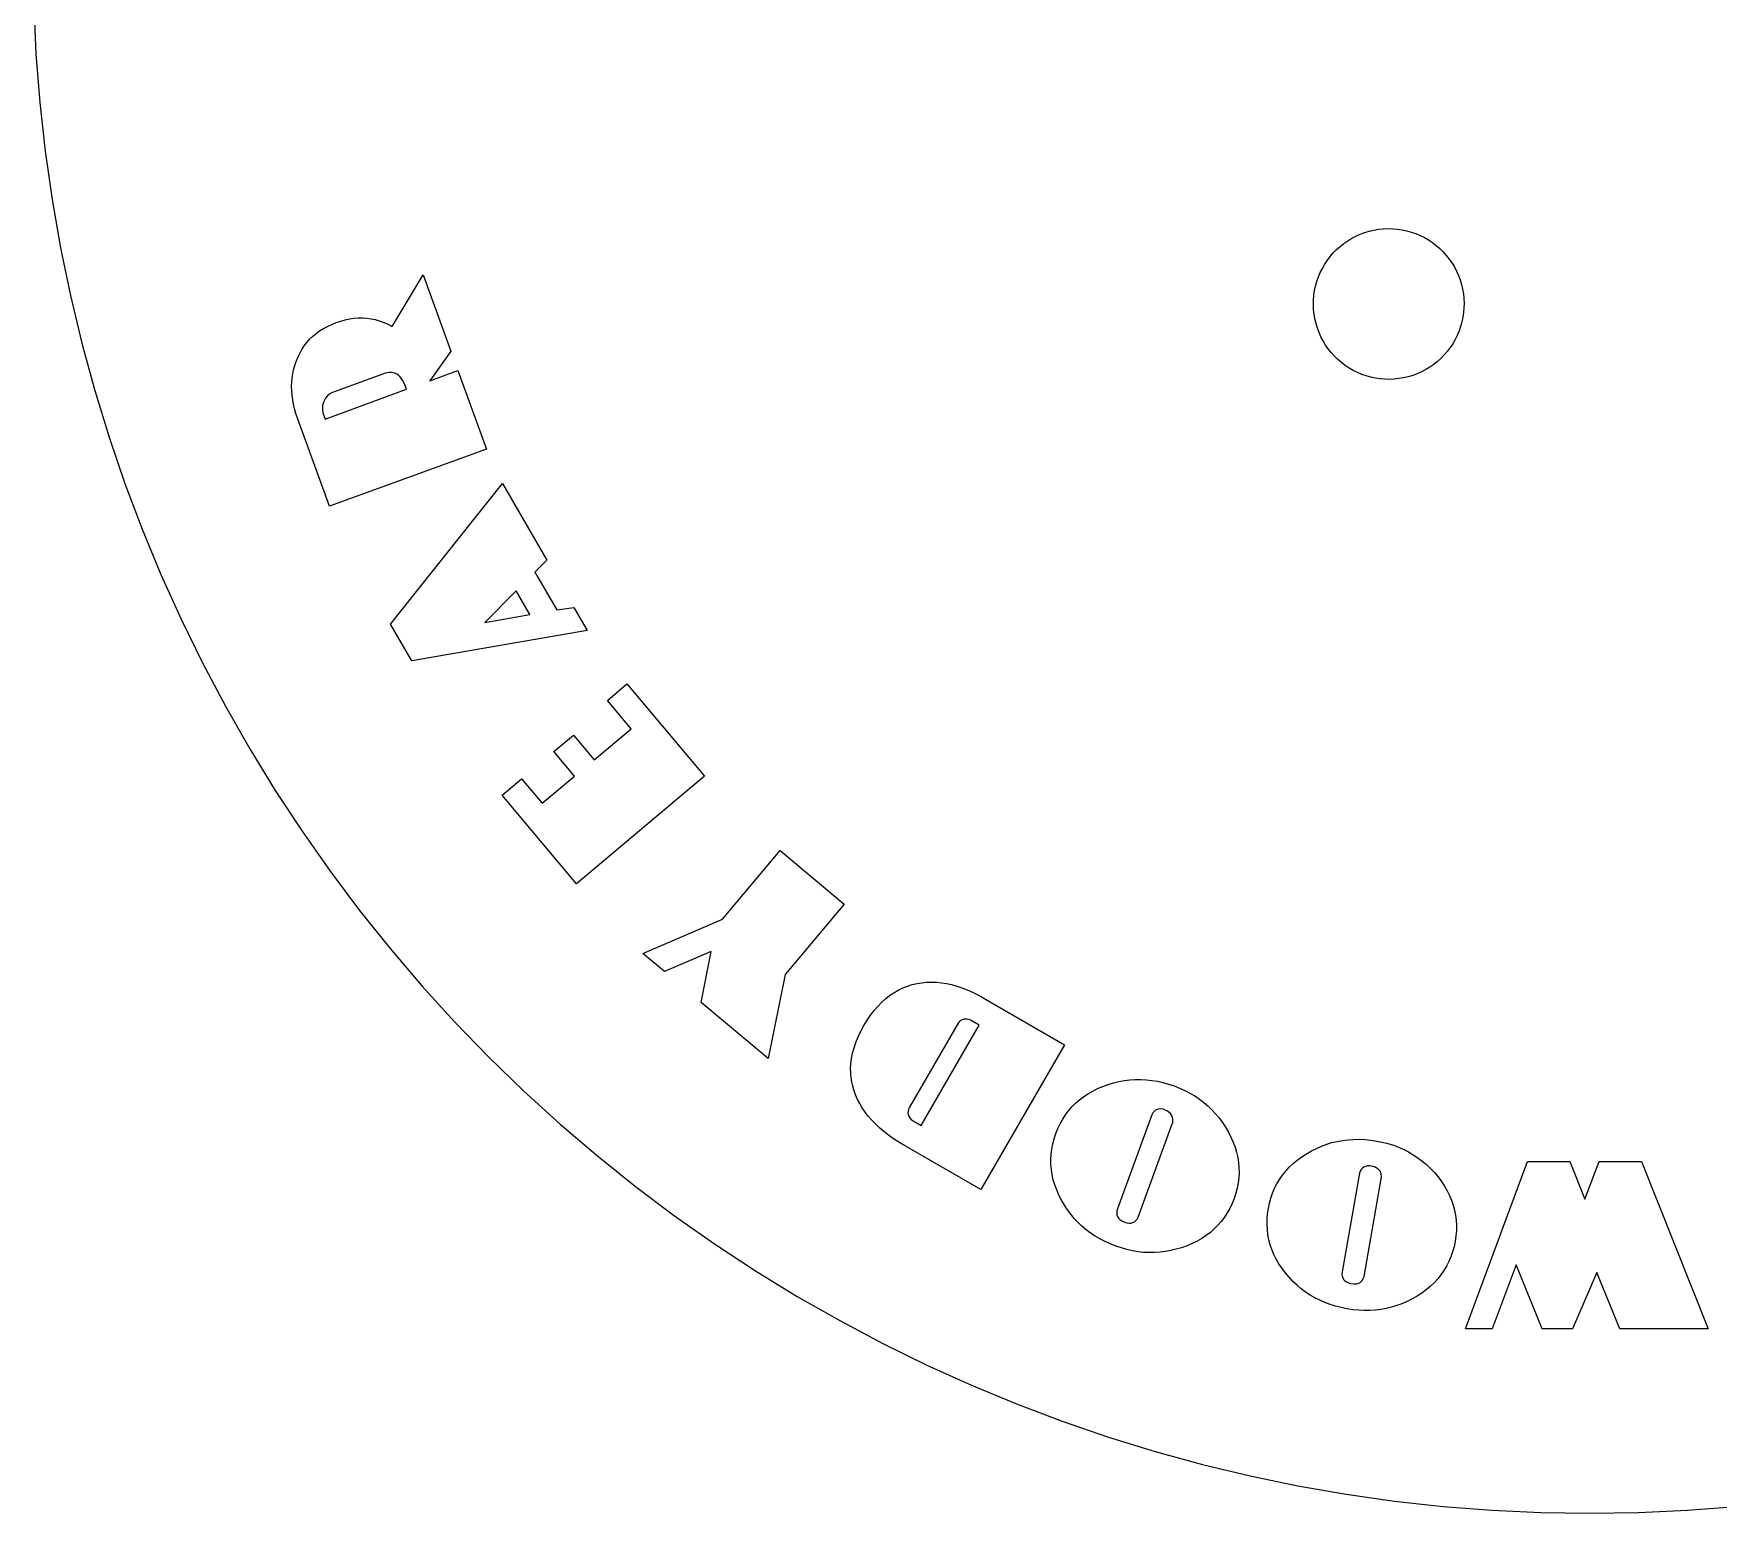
# Model space of a CAD drawing. Header units: metres. Extents: x -31 to 101, y -31 to 83.
# Drawn here: x -30.98 to 2.56, y -31 to -1.55 of the extents above; entities that cross this region are included whole.
import ezdxf

# ---------------------------------------------------------------- set-up
doc = ezdxf.new("R2010")
doc.units = ezdxf.units.M

msp = doc.modelspace()

# ---------------------------------------------------------------- linework, layer by layer
for p, q in [((-30.9847, -0.973724), (-30.9388, -1.9465)), ((-30.9388, -1.9465), (-30.8624, -2.91734)), ((-30.8624, -2.91734), (-30.7556, -3.88533)), ((-30.7556, -3.88533), (-30.6183, -4.84946)), ((-30.6183, -4.84946), (-30.4509, -5.80881)), ((-4.89433, -5.72397), (-4.81696, -5.6702)), ((-4.81696, -5.6702), (-4.73634, -5.62137)), ((-4.73634, -5.62137), (-4.65283, -5.57771)), ((-4.65283, -5.57771), (-4.56676, -5.53938)), ((-4.56676, -5.53938), (-4.47842, -5.50655)), ((-4.47842, -5.50655), (-4.38821, -5.47931)), ((-4.38821, -5.47931), (-4.29648, -5.45779)), ((-4.29648, -5.45779), (-4.20357, -5.44208)), ((-4.20357, -5.44208), (-4.10985, -5.43222)), ((-4.10985, -5.43222), (-4.0157, -5.42828)), ((-4.0157, -5.42828), (-3.92149, -5.43025)), ((-3.92149, -5.43025), (-3.82759, -5.43814)), ((-3.82759, -5.43814), (-3.73436, -5.4519)), ((-3.73436, -5.4519), (-3.6422, -5.4715)), ((-3.6422, -5.4715), (-3.55144, -5.49684)), ((-3.55144, -5.49684), (-3.46243, -5.52783)), ((-3.46243, -5.52783), (-3.37556, -5.56435)), ((-3.37556, -5.56435), (-3.29117, -5.60625)), ((-3.29117, -5.60625), (-3.20956, -5.65335)), ((-3.20956, -5.65335), (-3.13107, -5.70551)), ((-30.4509, -5.80881), (-30.2534, -6.76244)), ((-5.22269, -6.05928), (-5.16571, -5.98422)), ((-5.16571, -5.98422), (-5.10414, -5.91289)), ((-5.10414, -5.91289), (-5.03821, -5.84555)), ((-5.03821, -5.84555), (-4.96819, -5.7825)), ((-4.96819, -5.7825), (-4.89433, -5.72397)), ((-3.13107, -5.70551), (-3.05602, -5.76248)), ((-3.05602, -5.76248), (-2.98468, -5.82405)), ((-2.98468, -5.82405), (-2.91736, -5.88998)), ((-2.91736, -5.88998), (-2.85429, -5.96001)), ((-2.85429, -5.96001), (-2.79576, -6.03386)), ((-2.79576, -6.03386), (-2.74199, -6.11124)), ((-23.8463, -7.37605), (-23.2307, -6.34535)), ((-23.2307, -6.34535), (-22.676, -7.86952)), ((-5.40036, -6.39064), (-5.36385, -6.30377)), ((-5.36385, -6.30377), (-5.32195, -6.21938)), ((-5.32195, -6.21938), (-5.27483, -6.13776)), ((-5.27483, -6.13776), (-5.22269, -6.05928)), ((-2.74199, -6.11124), (-2.69318, -6.19183)), ((-2.69318, -6.19183), (-2.64952, -6.27534)), ((-2.64952, -6.27534), (-2.61119, -6.36143)), ((-2.61119, -6.36143), (-2.57834, -6.44975)), ((-5.49005, -6.75578), (-5.47629, -6.66257)), ((-5.47629, -6.66257), (-5.4567, -6.57039)), ((-5.4567, -6.57039), (-5.43135, -6.47963)), ((-5.43135, -6.47963), (-5.40036, -6.39064)), ((-2.57834, -6.44975), (-2.5511, -6.53996)), ((-2.5511, -6.53996), (-2.52959, -6.63171)), ((-2.52959, -6.63171), (-2.51387, -6.72462)), ((-30.2534, -6.76244), (-30.0261, -7.70938)), ((-5.49991, -6.94391), (-5.49794, -6.84969)), ((-5.49597, -7.03806), (-5.49991, -6.94391)), ((-5.49794, -6.84969), (-5.49005, -6.75578)), ((-5.48611, -7.13177), (-5.49597, -7.03806)), ((-2.51387, -6.72462), (-2.50401, -6.81834)), ((-2.50204, -7.0067), (-2.50993, -7.1006)), ((-2.50401, -6.81834), (-2.50008, -6.91249)), ((-2.50008, -6.91249), (-2.50204, -7.0067)), ((-25.2155, -7.41708), (-25.1351, -7.37347)), ((-25.1351, -7.37347), (-25.05, -7.33388)), ((-25.05, -7.33388), (-24.9601, -7.29829)), ((-24.9601, -7.29829), (-24.8703, -7.26837)), ((-24.8703, -7.26837), (-24.7815, -7.24429)), ((-24.7815, -7.24429), (-24.6936, -7.22604)), ((-24.6936, -7.22604), (-24.6066, -7.21364)), ((-24.6066, -7.21364), (-24.5204, -7.20706)), ((-24.5204, -7.20706), (-24.4352, -7.20631)), ((-24.4352, -7.20631), (-24.3509, -7.21141)), ((-24.3509, -7.21141), (-24.2676, -7.22234)), ((-24.2676, -7.22234), (-24.1851, -7.23911)), ((-24.1851, -7.23911), (-24.1035, -7.2617)), ((-24.1035, -7.2617), (-24.0229, -7.29015)), ((-24.0229, -7.29015), (-23.9432, -7.32442)), ((-23.9432, -7.32442), (-23.8643, -7.36452)), ((-23.8643, -7.36452), (-23.8463, -7.37605)), ((-5.4704, -7.22469), (-5.48611, -7.13177)), ((-5.44888, -7.31642), (-5.4704, -7.22469)), ((-5.42165, -7.40663), (-5.44888, -7.31642)), ((-2.56863, -7.37675), (-2.59962, -7.46574)), ((-2.54329, -7.286), (-2.56863, -7.37675)), ((-2.5237, -7.19382), (-2.54329, -7.286)), ((-2.50993, -7.1006), (-2.5237, -7.19382)), ((-30.0261, -7.70938), (-29.7691, -8.64871)), ((-25.5984, -7.76318), (-25.5464, -7.69545)), ((-25.5464, -7.69545), (-25.4897, -7.63173)), ((-25.4897, -7.63173), (-25.4282, -7.57205)), ((-25.4282, -7.57205), (-25.3621, -7.51639)), ((-25.3621, -7.51639), (-25.2911, -7.46472)), ((-25.2911, -7.46472), (-25.2155, -7.41708)), ((-5.38879, -7.49495), (-5.42165, -7.40663)), ((-5.35046, -7.58104), (-5.38879, -7.49495)), ((-5.30681, -7.66455), (-5.35046, -7.58104)), ((-5.258, -7.74515), (-5.30681, -7.66455)), ((-2.67804, -7.63702), (-2.72516, -7.71863)), ((-2.63614, -7.55261), (-2.67804, -7.63702)), ((-2.59962, -7.46574), (-2.63614, -7.55261)), ((-25.7589, -8.07428), (-25.7258, -7.99048)), ((-25.7258, -7.99048), (-25.6881, -7.91069)), ((-25.6881, -7.91069), (-25.6456, -7.83493)), ((-25.6456, -7.83493), (-25.5984, -7.76318)), ((-22.676, -7.86952), (-23.0977, -8.45932)), ((-5.20422, -7.82254), (-5.258, -7.74515)), ((-5.14569, -7.89638), (-5.20422, -7.82254)), ((-5.08263, -7.96642), (-5.14569, -7.89638)), ((-5.0153, -8.03235), (-5.08263, -7.96642)), ((-4.94397, -8.09392), (-5.0153, -8.03235)), ((-2.96178, -8.01083), (-3.0318, -8.07388)), ((-2.89584, -7.94351), (-2.96178, -8.01083)), ((-2.83427, -7.87218), (-2.89584, -7.94351)), ((-2.7773, -7.79712), (-2.83427, -7.87218)), ((-2.72516, -7.71863), (-2.7773, -7.79712)), ((-25.838, -8.40192), (-25.8255, -8.31847)), ((-25.8255, -8.31847), (-25.8082, -8.23604)), ((-25.8082, -8.23604), (-25.786, -8.15465)), ((-25.786, -8.15465), (-25.7589, -8.07428)), ((-23.997, -8.3105), (-25.0358, -8.68819)), ((-23.9515, -8.29877), (-23.997, -8.3105)), ((-23.9082, -8.29262), (-23.9515, -8.29877)), ((-23.867, -8.29205), (-23.9082, -8.29262)), ((-23.8279, -8.29706), (-23.867, -8.29205)), ((-23.7909, -8.30765), (-23.8279, -8.29706)), ((-23.756, -8.32381), (-23.7909, -8.30765)), ((-23.7232, -8.34555), (-23.756, -8.32381)), ((-23.6925, -8.37288), (-23.7232, -8.34555)), ((-23.664, -8.40579), (-23.6925, -8.37288)), ((-23.0977, -8.45932), (-22.5358, -8.25479)), ((-22.5358, -8.25479), (-21.9666, -9.81844)), ((-4.86891, -8.15089), (-4.94397, -8.09392)), ((-4.79042, -8.20303), (-4.86891, -8.15089)), ((-4.70882, -8.25015), (-4.79042, -8.20303)), ((-4.62442, -8.29205), (-4.70882, -8.25015)), ((-4.53755, -8.32857), (-4.62442, -8.29205)), ((-4.44855, -8.35956), (-4.53755, -8.32857)), ((-4.35779, -8.3849), (-4.44855, -8.35956)), ((-4.26562, -8.4045), (-4.35779, -8.3849)), ((-3.61177, -8.37709), (-3.70351, -8.39861)), ((-3.52156, -8.34985), (-3.61177, -8.37709)), ((-3.43323, -8.317), (-3.52156, -8.34985)), ((-3.34715, -8.27867), (-3.43323, -8.317)), ((-3.26364, -8.23502), (-3.34715, -8.27867)), ((-3.18303, -8.1862), (-3.26364, -8.23502)), ((-3.10565, -8.13242), (-3.18303, -8.1862)), ((-3.0318, -8.07388), (-3.10565, -8.13242)), ((-29.7691, -8.64871), (-29.4827, -9.57951)), ((-25.8483, -8.57191), (-25.8456, -8.48639)), ((-25.8461, -8.65846), (-25.8483, -8.57191)), ((-25.839, -8.74603), (-25.8461, -8.65846)), ((-25.8456, -8.48639), (-25.838, -8.40192)), ((-25.1819, -9.21791), (-23.5581, -8.62691)), ((-25.0901, -8.71626), (-25.1362, -8.75378)), ((-25.0358, -8.68819), (-25.0901, -8.71626)), ((-23.6375, -8.44427), (-23.664, -8.40579)), ((-23.6132, -8.48834), (-23.6375, -8.44427)), ((-23.591, -8.53799), (-23.6132, -8.48834)), ((-23.5581, -8.62691), (-23.591, -8.53799)), ((-4.17239, -8.41826), (-4.26562, -8.4045)), ((-4.07849, -8.42615), (-4.17239, -8.41826)), ((-3.98428, -8.42812), (-4.07849, -8.42615)), ((-3.89014, -8.42416), (-3.98428, -8.42812)), ((-3.79642, -8.41432), (-3.89014, -8.42416)), ((-3.70351, -8.39861), (-3.79642, -8.41432)), ((-25.827, -8.83464), (-25.839, -8.74603)), ((-25.8102, -8.92429), (-25.827, -8.83464)), ((-25.7884, -9.01495), (-25.8102, -8.92429)), ((-25.7618, -9.10664), (-25.7884, -9.01495)), ((-25.2302, -8.95059), (-25.2349, -9.02216)), ((-25.2349, -9.02216), (-25.2251, -9.09262)), ((-25.2073, -8.86748), (-25.2302, -8.95059)), ((-25.1738, -8.80075), (-25.2073, -8.86748)), ((-25.1362, -8.75378), (-25.1738, -8.80075)), ((-25.7303, -9.19939), (-25.7618, -9.10664)), ((-25.0911, -10.9557), (-25.7303, -9.19939)), ((-25.2251, -9.09262), (-25.1819, -9.21791)), ((-29.4827, -9.57951), (-29.1673, -10.5009)), ((-21.9666, -9.81844), (-25.0911, -10.9557)), ((-29.1673, -10.5009), (-28.8231, -11.4118)), ((-23.8764, -13.3008), (-21.6508, -10.4996)), ((-21.6508, -10.4996), (-20.7693, -12.0264)), ((-28.8231, -11.4118), (-28.4504, -12.3116)), ((-20.7693, -12.0264), (-21.0035, -12.2668)), ((-28.4504, -12.3116), (-28.0496, -13.1992)), ((-21.0035, -12.2668), (-20.5701, -13.0176)), ((-21.3753, -12.6408), (-22.0022, -13.2671)), ((-21.1043, -13.1101), (-21.3753, -12.6408)), ((-20.5701, -13.0176), (-20.2258, -12.9678)), ((-20.2258, -12.9678), (-19.9613, -13.4259)), ((-28.0496, -13.1992), (-27.6212, -14.0737)), ((-23.4534, -14.0334), (-23.8764, -13.3008)), ((-22.0022, -13.2671), (-21.1043, -13.1101)), ((-19.9613, -13.4259), (-23.4534, -14.0334)), ((-27.6212, -14.0737), (-27.1655, -14.9344)), ((-19.5597, -14.8188), (-19.1698, -14.4917)), ((-19.1698, -14.4917), (-17.6271, -16.3302)), ((-27.1655, -14.9344), (-26.683, -15.7803)), ((-19.0866, -15.3826), (-19.5597, -14.8188)), ((-19.8243, -16.0016), (-19.0866, -15.3826)), ((-20.6256, -15.8386), (-20.2357, -15.5114)), ((-20.2357, -15.5114), (-19.8243, -16.0016)), ((-26.683, -15.7803), (-26.1742, -16.6106)), ((-20.2142, -16.3288), (-20.6256, -15.8386)), ((-21.6575, -16.7044), (-21.2675, -16.3772)), ((-21.2675, -16.3772), (-20.8562, -16.8675)), ((-20.8562, -16.8675), (-20.2142, -16.3288)), ((-17.6271, -16.3302), (-20.1765, -18.4694)), ((-26.1742, -16.6106), (-25.6395, -17.4246)), ((-20.1765, -18.4694), (-21.6575, -16.7044)), ((-25.6395, -17.4246), (-25.0795, -18.2213)), ((-17.2671, -19.1737), (-16.1184, -17.8048)), ((-16.1184, -17.8048), (-14.8437, -18.8744)), ((-25.0795, -18.2213), (-24.4948, -19.0001)), ((-24.4948, -19.0001), (-23.8859, -19.7601)), ((-14.8437, -18.8744), (-16.02, -20.2762)), ((-18.8513, -19.856), (-17.2671, -19.1737)), ((-23.8859, -19.7601), (-23.2534, -20.5007)), ((-18.4208, -20.2173), (-18.8513, -19.856)), ((-17.4953, -19.819), (-18.4208, -20.2173)), ((-17.6908, -20.8298), (-17.4953, -19.819)), ((-16.02, -20.2762), (-16.3609, -21.9457)), ((-13.4903, -20.4765), (-13.3915, -20.4535)), ((-13.3915, -20.4535), (-13.2969, -20.4382)), ((-13.2969, -20.4382), (-13.2012, -20.4292)), ((-13.2012, -20.4292), (-13.1044, -20.4264)), ((-13.1044, -20.4264), (-13.0065, -20.4298)), ((-13.0065, -20.4298), (-12.9076, -20.4395)), ((-12.9076, -20.4395), (-12.8075, -20.4553)), ((-12.8075, -20.4553), (-12.7064, -20.4774)), ((-23.2534, -20.5007), (-22.598, -21.2209)), ((-14.1015, -20.8311), (-14.0228, -20.7598)), ((-14.0228, -20.7598), (-13.9411, -20.6953)), ((-13.9411, -20.6953), (-13.8567, -20.6378)), ((-13.8567, -20.6378), (-13.7693, -20.5871)), ((-13.7693, -20.5871), (-13.6792, -20.5434)), ((-13.6792, -20.5434), (-13.5861, -20.5065)), ((-13.5861, -20.5065), (-13.4903, -20.4765)), ((-12.7064, -20.4774), (-12.6042, -20.5056)), ((-12.6042, -20.5056), (-12.5009, -20.5401)), ((-12.5009, -20.5401), (-12.3965, -20.5808)), ((-12.3965, -20.5808), (-12.291, -20.6278)), ((-12.291, -20.6278), (-12.1844, -20.6809)), ((-12.1844, -20.6809), (-12.0768, -20.7403)), ((-12.0768, -20.7403), (-10.4608, -21.6732)), ((-16.3609, -21.9457), (-17.6908, -20.8298)), ((-14.388, -21.1854), (-14.3207, -21.0865)), ((-14.3207, -21.0865), (-14.2505, -20.9944)), ((-14.2505, -20.9944), (-14.1774, -20.9093)), ((-14.1774, -20.9093), (-14.1015, -20.8311)), ((-22.598, -21.2209), (-21.9203, -21.9203)), ((-14.5669, -21.5151), (-14.5137, -21.4036)), ((-14.5137, -21.4036), (-14.4525, -21.2912)), ((-14.4525, -21.2912), (-14.388, -21.1854)), ((-12.5759, -21.243), (-13.5424, -22.9148)), ((-13.3114, -23.2826), (-12.1564, -21.282)), ((-12.5519, -21.2142), (-12.5759, -21.243)), ((-12.5254, -21.1917), (-12.5519, -21.2142)), ((-12.4963, -21.1756), (-12.5254, -21.1917)), ((-12.4648, -21.166), (-12.4963, -21.1756)), ((-12.4307, -21.1628), (-12.4648, -21.166)), ((-12.394, -21.1659), (-12.4307, -21.1628)), ((-12.3412, -21.1802), (-12.394, -21.1659)), ((-12.3131, -21.1916), (-12.3412, -21.1802)), ((-12.1564, -21.282), (-12.3131, -21.1916)), ((-14.6778, -21.8431), (-14.6489, -21.7348)), ((-14.6489, -21.7348), (-14.6119, -21.6254)), ((-14.6119, -21.6254), (-14.5669, -21.5151)), ((-10.4608, -21.6732), (-12.1248, -24.5554)), ((-21.9203, -21.9203), (-21.2209, -22.598)), ((-14.716, -22.1618), (-14.7114, -22.0567)), ((-14.7114, -22.0567), (-14.6986, -21.9504)), ((-14.6986, -21.9504), (-14.6778, -21.8431)), ((-14.7153, -22.2141), (-14.716, -22.1618)), ((-14.7126, -22.266), (-14.7153, -22.2141)), ((-14.7079, -22.3177), (-14.7126, -22.266)), ((-14.7012, -22.3691), (-14.7079, -22.3177)), ((-14.6924, -22.4203), (-14.7012, -22.3691)), ((-14.6816, -22.4712), (-14.6924, -22.4203)), ((-14.654, -22.5723), (-14.6816, -22.4712)), ((-9.69383, -22.5026), (-9.58702, -22.4638)), ((-9.58702, -22.4638), (-9.47984, -22.4314)), ((-9.47984, -22.4314), (-9.37227, -22.4054)), ((-9.37227, -22.4054), (-9.26431, -22.3857)), ((-9.26431, -22.3857), (-9.15596, -22.3724)), ((-9.15596, -22.3724), (-9.04724, -22.3654)), ((-9.04724, -22.3654), (-8.93814, -22.3647)), ((-8.93814, -22.3647), (-8.82864, -22.3704)), ((-8.82864, -22.3704), (-8.71877, -22.3825)), ((-8.71877, -22.3825), (-8.60851, -22.4009)), ((-8.60851, -22.4009), (-8.49786, -22.4257)), ((-8.49786, -22.4257), (-8.38684, -22.4568)), ((-8.38684, -22.4568), (-8.27542, -22.4942)), ((-21.2209, -22.598), (-20.5007, -23.2534)), ((-14.6183, -22.6723), (-14.654, -22.5723)), ((-14.5799, -22.7601), (-14.6183, -22.6723)), ((-14.5354, -22.8461), (-14.5799, -22.7601)), ((-10.2376, -22.8381), (-10.1603, -22.7705)), ((-10.1603, -22.7705), (-10.0777, -22.7076)), ((-10.0777, -22.7076), (-9.98969, -22.6493)), ((-9.98969, -22.6493), (-9.89639, -22.5957)), ((-9.89639, -22.5957), (-9.79778, -22.5468)), ((-9.79778, -22.5468), (-9.69383, -22.5026)), ((-8.27542, -22.4942), (-8.16615, -22.5371)), ((-8.16615, -22.5371), (-8.0612, -22.5845)), ((-8.0612, -22.5845), (-7.9606, -22.6366)), ((-7.9606, -22.6366), (-7.86433, -22.6933)), ((-7.86433, -22.6933), (-7.77243, -22.7545)), ((-7.77243, -22.7545), (-7.68486, -22.8204)), ((-14.4848, -22.9305), (-14.5354, -22.8461)), ((-14.4281, -23.013), (-14.4848, -22.9305)), ((-14.3653, -23.0939), (-14.4281, -23.013)), ((-14.2964, -23.1731), (-14.3653, -23.0939)), ((-13.5731, -22.9928), (-13.5762, -23.0294)), ((-13.5762, -23.0294), (-13.5713, -23.0645)), ((-13.5618, -22.9546), (-13.5731, -22.9928)), ((-13.5713, -23.0645), (-13.5583, -23.0981)), ((-13.5424, -22.9148), (-13.5618, -22.9546)), ((-13.5583, -23.0981), (-13.5372, -23.13)), ((-13.5372, -23.13), (-13.5079, -23.1604)), ((-10.4936, -23.1553), (-10.4376, -23.069)), ((-10.4376, -23.069), (-10.3762, -22.9874)), ((-10.3762, -22.9874), (-10.3096, -22.9104)), ((-10.3096, -22.9104), (-10.2376, -22.8381)), ((-8.72112, -23.0677), (-9.40269, -24.9374)), ((-8.69992, -23.0299), (-8.72112, -23.0677)), ((-8.67506, -22.9995), (-8.69992, -23.0299)), ((-8.64651, -22.9766), (-8.67506, -22.9995)), ((-8.61429, -22.961), (-8.64651, -22.9766)), ((-8.57837, -22.9529), (-8.61429, -22.961)), ((-8.53879, -22.9521), (-8.57837, -22.9529)), ((-8.49551, -22.9588), (-8.53879, -22.9521)), ((-8.40598, -22.9926), (-8.49551, -22.9588)), ((-8.34674, -23.0417), (-8.40598, -22.9926)), ((-8.31142, -23.097), (-8.34674, -23.0417)), ((-8.29736, -23.1534), (-8.31142, -23.097)), ((-7.68486, -22.8204), (-7.60164, -22.8909)), ((-7.60164, -22.8909), (-7.52277, -22.966)), ((-7.52277, -22.966), (-7.44824, -23.0457)), ((-7.44824, -23.0457), (-7.37805, -23.13)), ((-7.37805, -23.13), (-7.31221, -23.2189)), ((-20.5007, -23.2534), (-19.7601, -23.8859)), ((-14.2213, -23.2505), (-14.2964, -23.1731)), ((-14.1402, -23.3262), (-14.2213, -23.2505)), ((-14.0529, -23.4002), (-14.1402, -23.3262)), ((-13.9596, -23.4724), (-14.0529, -23.4002)), ((-13.8602, -23.543), (-13.9596, -23.4724)), ((-13.5079, -23.1604), (-13.4706, -23.1892)), ((-13.4706, -23.1892), (-13.3114, -23.2826)), ((-10.6637, -23.5453), (-10.6296, -23.4422)), ((-10.6296, -23.4422), (-10.5896, -23.3419)), ((-10.5896, -23.3419), (-10.5443, -23.2462)), ((-10.5443, -23.2462), (-10.4936, -23.1553)), ((-8.98868, -25.1049), (-8.31223, -23.2502)), ((-8.31223, -23.2502), (-8.30341, -23.2214)), ((-8.30341, -23.2214), (-8.29736, -23.1534)), ((-7.31221, -23.2189), (-7.25073, -23.3124)), ((-7.25073, -23.3124), (-7.19357, -23.4105)), ((-7.19357, -23.4105), (-7.1423, -23.5109)), ((-13.7546, -23.6118), (-13.8602, -23.543)), ((-13.6429, -23.6789), (-13.7546, -23.6118)), ((-12.1248, -24.5554), (-13.6429, -23.6789)), ((-10.723, -23.8533), (-10.7104, -23.7508)), ((-10.7104, -23.7508), (-10.6906, -23.6482)), ((-10.6906, -23.6482), (-10.6637, -23.5453)), ((-7.1423, -23.5109), (-7.09813, -23.6116)), ((-7.09813, -23.6116), (-7.06107, -23.7125)), ((-7.06107, -23.7125), (-7.0311, -23.8136)), ((-7.0311, -23.8136), (-7.00826, -23.9149)), ((-5.63902, -23.844), (-5.54057, -23.7873)), ((-5.54057, -23.7873), (-5.44063, -23.7368)), ((-5.44063, -23.7368), (-5.33922, -23.6925)), ((-5.33922, -23.6925), (-5.23633, -23.6544)), ((-5.23633, -23.6544), (-5.13194, -23.6224)), ((-5.13194, -23.6224), (-5.02608, -23.5966)), ((-5.02608, -23.5966), (-4.91876, -23.5771)), ((-4.91876, -23.5771), (-4.80994, -23.5637)), ((-4.80994, -23.5637), (-4.69963, -23.5564)), ((-4.69963, -23.5564), (-4.58784, -23.5554)), ((-4.58784, -23.5554), (-4.47458, -23.5606)), ((-4.47458, -23.5606), (-4.35985, -23.572)), ((-4.35985, -23.572), (-4.24362, -23.5895)), ((-4.24362, -23.5895), (-4.12857, -23.6127)), ((-4.12857, -23.6127), (-4.01697, -23.6413)), ((-4.01697, -23.6413), (-3.90884, -23.6751)), ((-3.90884, -23.6751), (-3.80421, -23.7141)), ((-3.80421, -23.7141), (-3.70305, -23.7585)), ((-3.70305, -23.7585), (-3.60539, -23.8082)), ((-3.60539, -23.8082), (-3.51118, -23.8632)), ((-19.7601, -23.8859), (-19.0001, -24.4948)), ((-10.7286, -23.9555), (-10.723, -23.8533)), ((-10.7271, -24.0575), (-10.7286, -23.9555)), ((-10.7185, -24.1593), (-10.7271, -24.0575)), ((-7.00826, -23.9149), (-6.99252, -24.0165)), ((-6.99252, -24.0165), (-6.98389, -24.1183)), ((-6.98389, -24.1183), (-6.98236, -24.2203)), ((-6.05186, -24.1889), (-5.98141, -24.1126)), ((-5.98141, -24.1126), (-5.90491, -24.0399)), ((-5.90491, -24.0399), (-5.82233, -23.971)), ((-5.82233, -23.971), (-5.7337, -23.9056)), ((-5.7337, -23.9056), (-5.63902, -23.844)), ((-4.52531, -24.129), (-4.54944, -24.1565)), ((-4.49628, -24.1081), (-4.52531, -24.129)), ((-4.46233, -24.0938), (-4.49628, -24.1081)), ((-4.42346, -24.0862), (-4.46233, -24.0938)), ((-4.3797, -24.0852), (-4.42346, -24.0862)), ((-4.28564, -24.103), (-4.3797, -24.0852)), ((-4.21878, -24.1411), (-4.28564, -24.103)), ((-4.17441, -24.1893), (-4.21878, -24.1411)), ((-3.51118, -23.8632), (-3.42049, -23.9234)), ((-3.42049, -23.9234), (-3.33325, -23.989)), ((-3.33325, -23.989), (-3.24948, -24.0598)), ((-3.24948, -24.0598), (-3.1692, -24.1359)), ((-3.1692, -24.1359), (-3.09242, -24.2173)), ((-2.47148, -27.328), (-1.23848, -24)), ((-1.23848, -24), (-0.392487, -24)), ((-0.392487, -24), (-0.092483, -24.749)), ((-0.092483, -24.749), (0.186493, -24)), ((0.186493, -24), (1.03249, -24)), ((1.03249, -24), (2.35748, -27.328)), ((-10.7027, -24.2609), (-10.7185, -24.1593)), ((-10.6799, -24.3622), (-10.7027, -24.2609)), ((-10.6499, -24.4633), (-10.6799, -24.3622)), ((-10.6129, -24.5642), (-10.6499, -24.4633)), ((-7.00064, -24.425), (-7.02045, -24.5276)), ((-6.98795, -24.3225), (-7.00064, -24.425)), ((-6.98236, -24.2203), (-6.98795, -24.3225)), ((-6.27312, -24.531), (-6.22688, -24.4399)), ((-6.22688, -24.4399), (-6.17461, -24.3526)), ((-6.17461, -24.3526), (-6.11626, -24.2689)), ((-6.11626, -24.2689), (-6.05186, -24.1889)), ((-4.58296, -24.2316), (-4.9295, -26.1913)), ((-4.56865, -24.1908), (-4.58296, -24.2316)), ((-4.54944, -24.1565), (-4.56865, -24.1908)), ((-4.49271, -26.2844), (-4.14859, -24.3404)), ((-4.15076, -24.2425), (-4.17441, -24.1893)), ((-4.1449, -24.3105), (-4.15076, -24.2425)), ((-4.14859, -24.3404), (-4.1449, -24.3105)), ((-3.09242, -24.2173), (-3.0191, -24.304)), ((-3.0191, -24.304), (-2.95116, -24.394)), ((-2.95116, -24.394), (-2.89018, -24.4854)), ((-2.89018, -24.4854), (-2.83615, -24.5784)), ((-19.0001, -24.4948), (-18.2213, -25.0795)), ((-10.5687, -24.6649), (-10.6129, -24.5642)), ((-10.5174, -24.7654), (-10.5687, -24.6649)), ((-10.4604, -24.8634), (-10.5174, -24.7654)), ((-7.08136, -24.7336), (-7.12157, -24.8345)), ((-7.04733, -24.6305), (-7.08136, -24.7336)), ((-7.02045, -24.5276), (-7.04733, -24.6305)), ((-6.37546, -24.8261), (-6.3474, -24.7241)), ((-6.3474, -24.7241), (-6.31329, -24.6257)), ((-6.31329, -24.6257), (-6.27312, -24.531)), ((-2.83615, -24.5784), (-2.78909, -24.6728)), ((-2.78909, -24.6728), (-2.74899, -24.7686)), ((-2.74899, -24.7686), (-2.71587, -24.8659)), ((-18.2213, -25.0795), (-17.4246, -25.6395)), ((-10.399, -24.9568), (-10.4604, -24.8634)), ((-10.3333, -25.0457), (-10.399, -24.9568)), ((-10.2631, -25.13), (-10.3333, -25.0457)), ((-10.1886, -25.2097), (-10.2631, -25.13)), ((-9.41356, -24.9819), (-9.41681, -25.0229)), ((-9.41681, -25.0229), (-9.41245, -25.0605)), ((-9.40269, -24.9374), (-9.41356, -24.9819)), ((-9.41245, -25.0605), (-9.40045, -25.0947)), ((-9.40045, -25.0947), (-9.38086, -25.1255)), ((-9.38086, -25.1255), (-9.35364, -25.153)), ((-9.35364, -25.153), (-9.31882, -25.177)), ((-9.0351, -25.1745), (-9.01009, -25.1435)), ((-9.01009, -25.1435), (-8.98868, -25.1049)), ((-7.27405, -25.1086), (-7.33549, -25.1905)), ((-7.21794, -25.022), (-7.27405, -25.1086)), ((-7.1671, -24.9306), (-7.21794, -25.022)), ((-7.12157, -24.8345), (-7.1671, -24.9306)), ((-6.42334, -25.2498), (-6.42168, -25.1453)), ((-6.42168, -25.1453), (-6.41304, -25.0393)), ((-6.41304, -25.0393), (-6.39745, -24.9318)), ((-6.39745, -24.9318), (-6.37546, -24.8261)), ((-2.71587, -24.8659), (-2.68968, -24.9646)), ((-2.68968, -24.9646), (-2.67047, -25.0648)), ((-2.67047, -25.0648), (-2.65822, -25.1665)), ((-10.1098, -25.2847), (-10.1886, -25.2097)), ((-10.0266, -25.3552), (-10.1098, -25.2847)), ((-9.939, -25.4211), (-10.0266, -25.3552)), ((-9.84705, -25.4824), (-9.939, -25.4211)), ((-9.75072, -25.5391), (-9.84705, -25.4824)), ((-9.31882, -25.177), (-9.27637, -25.1976)), ((-9.27637, -25.1976), (-9.21396, -25.2175)), ((-9.21396, -25.2175), (-9.17102, -25.2239)), ((-9.17102, -25.2239), (-9.13164, -25.2228)), ((-9.13164, -25.2228), (-9.09586, -25.2142)), ((-9.09586, -25.2142), (-9.06367, -25.1981)), ((-9.06367, -25.1981), (-9.0351, -25.1745)), ((-7.63425, -25.4707), (-7.7222, -25.5289)), ((-7.55161, -25.4078), (-7.63425, -25.4707)), ((-7.47426, -25.3401), (-7.55161, -25.4078)), ((-7.40222, -25.2677), (-7.47426, -25.3401)), ((-7.33549, -25.1905), (-7.40222, -25.2677)), ((-6.41805, -25.3529), (-6.42334, -25.2498)), ((-6.40579, -25.4546), (-6.41805, -25.3529)), ((-6.38658, -25.5548), (-6.40579, -25.4546)), ((-2.66322, -25.4801), (-2.67882, -25.5875)), ((-2.6546, -25.3741), (-2.66322, -25.4801)), ((-2.65822, -25.1665), (-2.65294, -25.2695)), ((-2.65294, -25.2695), (-2.6546, -25.3741)), ((-17.4246, -25.6395), (-16.6106, -26.1742)), ((-9.65002, -25.5912), (-9.75072, -25.5391)), ((-9.54498, -25.6387), (-9.65002, -25.5912)), ((-9.43555, -25.6816), (-9.54498, -25.6387)), ((-9.3243, -25.719), (-9.43555, -25.6816)), ((-9.21338, -25.7501), (-9.3243, -25.719)), ((-9.10284, -25.7749), (-9.21338, -25.7501)), ((-8.99268, -25.7934), (-9.10284, -25.7749)), ((-8.88287, -25.8055), (-8.99268, -25.7934)), ((-8.77345, -25.8113), (-8.88287, -25.8055)), ((-8.6644, -25.8108), (-8.77345, -25.8113)), ((-8.55571, -25.804), (-8.6644, -25.8108)), ((-8.4474, -25.7908), (-8.55571, -25.804)), ((-8.33945, -25.7714), (-8.4474, -25.7908)), ((-8.23187, -25.7456), (-8.33945, -25.7714)), ((-8.12468, -25.7135), (-8.23187, -25.7456)), ((-8.01784, -25.6751), (-8.12468, -25.7135)), ((-7.91399, -25.6311), (-8.01784, -25.6751)), ((-7.81544, -25.5824), (-7.91399, -25.6311)), ((-7.7222, -25.5289), (-7.81544, -25.5824)), ((-6.3604, -25.6535), (-6.38658, -25.5548)), ((-6.32727, -25.7508), (-6.3604, -25.6535)), ((-6.28717, -25.8466), (-6.32727, -25.7508)), ((-2.72906, -25.7964), (-2.76326, -25.8952)), ((-2.70091, -25.6938), (-2.72906, -25.7964)), ((-2.67882, -25.5875), (-2.70091, -25.6938)), ((-6.24013, -25.941), (-6.28717, -25.8466)), ((-6.18608, -26.0339), (-6.24013, -25.941)), ((-6.12512, -26.1254), (-6.18608, -26.0339)), ((-6.05716, -26.2154), (-6.12512, -26.1254)), ((-2.84976, -26.0816), (-2.90208, -26.1692)), ((-2.80348, -25.9903), (-2.84976, -26.0816)), ((-2.76326, -25.8952), (-2.80348, -25.9903)), ((-1.46349, -26.054), (-1.93848, -27.328)), ((-0.946487, -27.328), (-1.46349, -26.054)), ((-16.6106, -26.1742), (-15.7803, -26.683)), ((-5.98399, -26.3021), (-6.05716, -26.2154)), ((-5.90732, -26.3835), (-5.98399, -26.3021)), ((-5.82713, -26.4596), (-5.90732, -26.3835)), ((-5.74344, -26.5304), (-5.82713, -26.4596)), ((-4.9295, -26.1913), (-4.9325, -26.237)), ((-4.9325, -26.237), (-4.92856, -26.278)), ((-4.92856, -26.278), (-4.91772, -26.3142)), ((-4.91772, -26.3142), (-4.89999, -26.3459)), ((-4.89999, -26.3459), (-4.87534, -26.3728)), ((-4.87534, -26.3728), (-4.84378, -26.3951)), ((-4.84378, -26.3951), (-4.8053, -26.4127)), ((-4.8053, -26.4127), (-4.75992, -26.4256)), ((-4.75992, -26.4256), (-4.69501, -26.4344)), ((-4.69501, -26.4344), (-4.6516, -26.4332)), ((-4.6516, -26.4332), (-4.61302, -26.4253)), ((-4.61302, -26.4253), (-4.57927, -26.4106)), ((-4.57927, -26.4106), (-4.55037, -26.3892)), ((-4.55037, -26.3892), (-4.52632, -26.361)), ((-4.52632, -26.361), (-4.50708, -26.3261)), ((-4.50708, -26.3261), (-4.49271, -26.2844)), ((-3.17183, -26.482), (-3.25436, -26.5509)), ((-3.09531, -26.4094), (-3.17183, -26.482)), ((-3.02486, -26.3331), (-3.09531, -26.4094)), ((-2.96045, -26.253), (-3.02486, -26.3331)), ((-2.90208, -26.1692), (-2.96045, -26.253)), ((0.145493, -26.21), (-0.338486, -27.328)), ((0.603485, -27.328), (0.145493, -26.21)), ((-15.7803, -26.683), (-14.9344, -27.1655)), ((-5.65625, -26.5959), (-5.74344, -26.5304)), ((-5.56555, -26.6561), (-5.65625, -26.5959)), ((-5.47137, -26.7111), (-5.56555, -26.6561)), ((-5.37367, -26.7608), (-5.47137, -26.7111)), ((-5.27248, -26.8052), (-5.37367, -26.7608)), ((-5.16776, -26.8443), (-5.27248, -26.8052)), ((-3.73759, -26.828), (-3.84053, -26.8659)), ((-3.63614, -26.784), (-3.73759, -26.828)), ((-3.53613, -26.7337), (-3.63614, -26.784)), ((-3.43759, -26.6773), (-3.53613, -26.7337)), ((-3.34296, -26.616), (-3.43759, -26.6773)), ((-3.25436, -26.5509), (-3.34296, -26.616)), ((-14.9344, -27.1655), (-14.0737, -27.6212)), ((-5.05956, -26.8781), (-5.16776, -26.8443)), ((-4.94785, -26.9067), (-5.05956, -26.8781)), ((-4.83263, -26.9299), (-4.94785, -26.9067)), ((-4.71657, -26.9474), (-4.83263, -26.9299)), ((-4.60194, -26.9588), (-4.71657, -26.9474)), ((-4.48878, -26.964), (-4.60194, -26.9588)), ((-4.37709, -26.9631), (-4.48878, -26.964)), ((-4.26685, -26.9559), (-4.37709, -26.9631)), ((-4.15808, -26.9427), (-4.26685, -26.9559)), ((-4.05077, -26.9232), (-4.15808, -26.9427)), ((-3.94492, -26.8977), (-4.05077, -26.9232)), ((-3.84053, -26.8659), (-3.94492, -26.8977)), ((-1.93848, -27.328), (-2.47148, -27.328)), ((-0.338486, -27.328), (-0.946487, -27.328)), ((2.35748, -27.328), (0.603485, -27.328)), ((-14.0737, -27.6212), (-13.1992, -28.0496)), ((-13.1992, -28.0496), (-12.3116, -28.4504)), ((-12.3116, -28.4504), (-11.4118, -28.8231)), ((-11.4118, -28.8231), (-10.5009, -29.1673)), ((-10.5009, -29.1673), (-9.57951, -29.4827)), ((-9.57951, -29.4827), (-8.64871, -29.7691)), ((-8.64871, -29.7691), (-7.70938, -30.0261)), ((-7.70938, -30.0261), (-6.76244, -30.2534)), ((-6.76244, -30.2534), (-5.80881, -30.4509)), ((-5.80881, -30.4509), (-4.84946, -30.6183)), ((-4.84946, -30.6183), (-3.88533, -30.7556)), ((-3.88533, -30.7556), (-2.91734, -30.8624)), ((-2.91734, -30.8624), (-1.9465, -30.9388)), ((1.9465, -30.9388), (2.91734, -30.8624)), ((-1.9465, -30.9388), (-0.973724, -30.9847)), ((-0.973724, -30.9847), (0, -31)), ((0, -31), (0.973724, -30.9847)), ((0.973724, -30.9847), (1.9465, -30.9388))]:
    msp.add_line(p, q)

doc.saveas('drawing.dxf')
